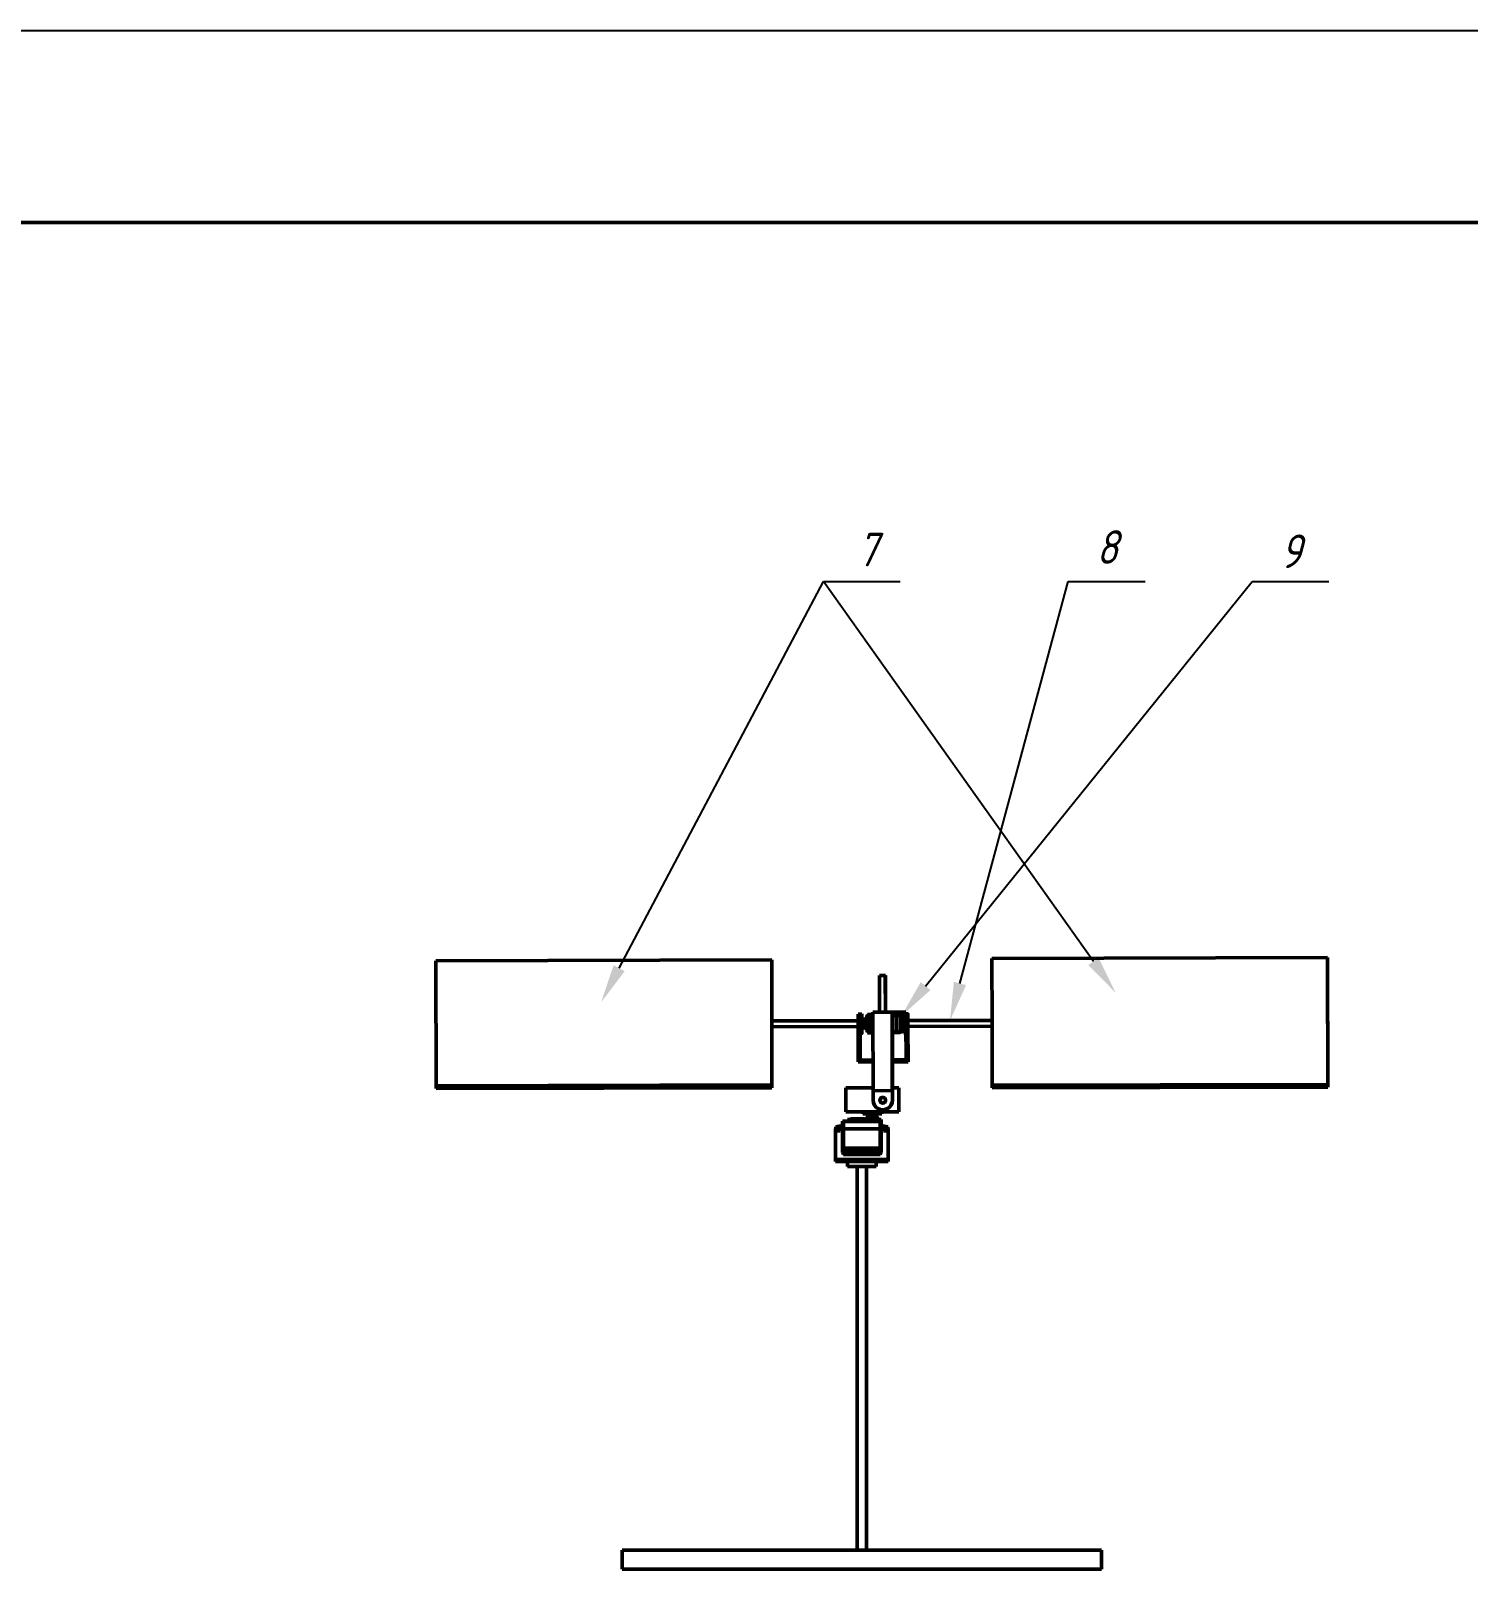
# Model space of a CAD drawing. Header units: millimetres. Extents: x 0 to 1188, y 0 to 840.
# Drawn here: x 352.6 to 502.5, y 679.6 to 840 of the extents above; entities that cross this region are included whole.
import ezdxf
from ezdxf import colors
from ezdxf.entities.mleader import LeaderData, LeaderLine
from ezdxf.math import Vec2, Vec3

# ---------------------------------------------------------------- set-up
doc = ezdxf.new("R2010")
doc.units = ezdxf.units.MM
doc.header["$LTSCALE"] = 0.5
for name, color, linetype, lineweight in [('尺寸标注', 7, 'Continuous', 25), ('粗实线', 7, 'Continuous', 50), ('细实线', 3, 'Continuous', 25)]:
    doc.layers.add(name, color=color, linetype=linetype, lineweight=lineweight)
doc.styles.get("Standard").update_dxf_attribs({"font": 'SimSun.ttf'})
doc.styles.add('国标汉字3.5', font='gbeitc.shx', dxfattribs={"height": 3.5, "bigfont": 'gbcbig.shx'})

msp = doc.modelspace()

# ---------------------------------------------------------------- linework, layer by layer
at = {"layer": '粗实线'}
msp.add_line((1168, 820), (100, 820), dxfattribs=at)
at = {"layer": '粗实线', "color": 7}
for p, q in [((429.89, 743.14), (394.89, 743.05)), ((394.89, 743.05), (394.9, 730.01)), ((429.9, 736.62), (429.89, 743.14)), ((429.89, 743.14), (429.89, 742.85)), ((429.9, 736.78), (429.89, 742.85)), ((452.85, 743.28), (487.85, 743.38)), ((452.86, 736.68), (452.85, 743.28)), ((487.85, 743.09), (487.85, 743.38)), ((487.85, 743.38), (487.87, 730.17)), ((487.85, 743.09), (487.87, 729.88)), ((441.13, 741.51), (441.14, 737.71)), ((441.74, 737.71), (441.73, 741.51)), ((441.77, 737.71), (441.76, 741.51)), ((438.89, 736.8), (429.9, 736.78)), ((429.9, 730.11), (429.9, 736.62)), ((429.9, 736.18), (438.89, 736.2)), ((429.91, 729.81), (429.9, 736.18)), ((439.09, 737.5), (438.89, 737.5)), ((438.89, 736.5), (438.9, 732.5)), ((439.09, 736.5), (438.89, 736.5)), ((439.29, 737.5), (439.09, 737.5)), ((439.09, 736.5), (439.1, 732.7)), ((439.6, 736.95), (439.3, 736.95)), ((439.68, 737.01), (439.61, 737.01)), ((439.82, 737.11), (439.68, 737.11)), ((439.82, 737.35), (440.07, 737.35)), ((439.83, 735.73), (439.82, 737.28)), ((440.07, 737.28), (439.82, 737.28)), ((439.87, 737), (440.07, 737)), ((440.09, 737.45), (439.88, 737.45)), ((440.07, 737.42), (440.09, 737.42)), ((440.07, 737.32), (440.08, 735.68)), ((440.07, 737.32), (440.09, 737.32)), ((440.09, 737.45), (440.44, 737.45)), ((440.1, 735.65), (440.09, 737.35)), ((440.09, 737.35), (440.44, 737.35)), ((442.44, 737.71), (440.44, 737.7)), ((440.44, 737.7), (440.46, 729.5)), ((442.46, 729.51), (442.44, 737.71)), ((442.44, 737.71), (442.45, 737.71)), ((442.44, 737.51), (442.45, 737.51)), ((442.46, 729.71), (442.44, 737.51)), ((442.44, 737.51), (442.47, 737.51)), ((442.44, 737.46), (442.87, 737.46)), ((442.44, 737.36), (442.87, 737.36)), ((442.45, 737.71), (442.45, 737.51)), ((443.85, 737.71), (442.45, 737.71)), ((443.65, 737.51), (442.45, 737.51)), ((443.65, 737.51), (442.46, 737.51)), ((442.46, 737.51), (442.47, 737.51)), ((442.47, 737.51), (442.47, 737.46)), ((442.47, 737.51), (442.47, 737.46)), ((442.87, 737.46), (443.27, 737.46)), ((442.88, 735.66), (442.87, 737.36)), ((442.87, 737.36), (443.27, 737.36)), ((442.88, 735.66), (442.87, 737.36)), ((443.42, 737.39), (443.27, 737.46)), ((443.27, 737.46), (443.28, 737.46)), ((443.28, 735.66), (443.27, 737.36)), ((443.42, 737.36), (443.27, 737.36)), ((443.43, 737.39), (443.28, 737.46)), ((443.42, 737.39), (443.42, 737.39)), ((443.42, 737.39), (443.42, 737.36)), ((443.42, 737.39), (443.49, 737.36)), ((443.42, 737.14), (443.42, 737.36)), ((443.42, 737.36), (443.49, 737.36)), ((443.49, 737.14), (443.42, 737.14)), ((443.42, 737.14), (443.49, 737.14)), ((443.43, 737.39), (443.43, 737.39)), ((443.43, 737.39), (443.5, 737.36)), ((443.43, 737.39), (443.43, 737.39)), ((443.52, 737.35), (443.53, 737.35)), ((443.53, 735.89), (443.52, 737.14)), ((443.53, 737.14), (443.54, 735.89)), ((443.66, 735.51), (443.65, 737.51)), ((443.85, 737.71), (443.86, 735.51)), ((443.86, 737.71), (443.85, 737.71)), ((443.86, 736.81), (443.86, 737.71)), ((443.89, 736.81), (443.86, 736.81)), ((443.86, 736.21), (443.89, 736.21)), ((443.87, 735.51), (443.87, 736.21)), ((444.09, 737.51), (443.89, 737.51)), ((443.89, 736.51), (444.09, 736.51)), ((443.89, 736.51), (443.9, 732.71)), ((444.09, 736.51), (444.1, 732.51)), ((452.86, 736.84), (444.1, 736.81)), ((444.1, 736.21), (452.86, 736.24)), ((444.11, 732.52), (444.1, 736.21)), ((452.87, 730.07), (452.86, 736.68)), ((439.1, 735.5), (439.3, 735.5)), ((439.11, 732.7), (439.1, 735.5)), ((439.3, 736.05), (439.61, 736.05)), ((439.61, 736), (439.68, 736)), ((439.68, 735.9), (439.83, 735.9)), ((439.83, 735.73), (440.08, 735.73)), ((439.83, 735.65), (439.88, 735.65)), ((439.83, 735.65), (439.83, 735.65)), ((440.08, 735.65), (439.83, 735.65)), ((439.88, 736), (440.07, 736)), ((439.88, 735.65), (440.08, 735.65)), ((439.88, 735.65), (439.88, 735.65)), ((439.88, 735.55), (440.1, 735.55)), ((440.08, 735.68), (440.1, 735.68)), ((440.08, 735.58), (440.1, 735.58)), ((440.08, 735.58), (440.08, 735.58)), ((440.08, 735.58), (440.1, 735.58)), ((440.1, 735.65), (440.45, 735.65)), ((440.1, 735.55), (440.45, 735.55)), ((440.11, 735.55), (440.1, 735.55)), ((440.1, 735.55), (440.1, 735.55)), ((440.11, 735.55), (440.45, 735.55)), ((442.45, 735.66), (442.88, 735.66)), ((442.45, 735.56), (442.89, 735.56)), ((442.45, 735.56), (442.88, 735.56)), ((442.48, 735.56), (442.48, 732.71)), ((442.48, 735.56), (442.48, 732.71)), ((442.88, 735.66), (443.28, 735.66)), ((442.88, 735.56), (443.28, 735.56)), ((442.89, 735.56), (442.88, 735.56)), ((442.89, 735.56), (442.88, 735.56)), ((442.89, 735.56), (443.29, 735.56)), ((443.43, 735.66), (443.28, 735.66)), ((443.43, 735.63), (443.28, 735.56)), ((443.29, 735.56), (443.28, 735.56)), ((443.44, 735.63), (443.29, 735.56)), ((443.49, 735.89), (443.43, 735.89)), ((443.43, 735.66), (443.43, 735.89)), ((443.43, 735.89), (443.49, 735.89)), ((443.43, 735.89), (443.43, 735.89)), ((443.43, 735.63), (443.43, 735.66)), ((443.43, 735.63), (443.49, 735.66)), ((443.43, 735.66), (443.49, 735.66)), ((443.43, 735.63), (443.43, 735.63)), ((443.44, 735.63), (443.5, 735.66)), ((443.44, 735.63), (443.44, 735.63)), ((443.44, 735.63), (443.44, 735.63)), ((443.54, 735.68), (443.53, 735.68)), ((443.66, 735.51), (443.67, 735.51)), ((443.86, 735.51), (443.66, 735.51)), ((443.67, 735.51), (443.87, 735.51)), ((443.87, 735.51), (443.86, 735.51)), ((440.45, 732.5), (438.9, 732.5)), ((440.45, 732.7), (439.1, 732.7)), ((439.11, 732.7), (439.1, 732.7)), ((440.45, 732.71), (439.11, 732.7)), ((443.9, 732.72), (442.45, 732.71)), ((443.9, 732.71), (442.45, 732.71)), ((444.1, 732.51), (442.46, 732.51)), ((442.48, 732.51), (442.49, 729.81)), ((442.48, 732.51), (442.49, 729.81)), ((444.1, 732.51), (444.11, 732.52)), ((394.9, 730.01), (429.9, 730.11)), ((394.9, 730.01), (394.91, 729.72)), ((394.91, 729.72), (429.91, 729.81)), ((429.9, 730.11), (429.91, 729.81)), ((437.63, 727.31), (437.63, 729.81)), ((437.63, 729.81), (440.46, 729.81)), ((442.46, 729.81), (443.13, 729.81)), ((443.13, 729.81), (443.13, 727.51)), ((443.13, 729.81), (443.13, 727.31)), ((443.13, 729.81), (443.13, 729.81)), ((487.87, 730.17), (452.87, 730.07)), ((452.87, 729.79), (452.87, 730.07)), ((487.87, 729.88), (452.87, 729.79)), ((487.87, 729.88), (487.87, 730.17)), ((442.46, 729.51), (440.46, 729.5)), ((440.46, 729.5), (440.47, 729.5)), ((442.47, 729.51), (440.47, 729.5)), ((440.47, 728.5), (440.47, 729.5)), ((442.46, 729.71), (442.47, 729.71)), ((442.47, 729.51), (442.46, 729.51)), ((442.47, 729.71), (442.47, 728.51)), ((442.47, 729.51), (442.47, 728.51)), ((442.47, 728.51), (442.47, 728.51)), ((443.13, 729.51), (443.14, 729.51)), ((443.14, 729.51), (443.14, 727.51)), ((443.14, 729.51), (443.14, 727.51)), ((443.14, 729.51), (443.14, 729.51)), ((443.13, 727.31), (437.63, 727.31)), ((437.79, 726.52), (437.79, 726.32)), ((437.79, 726.52), (438.11, 726.52)), ((438.11, 726.32), (438.11, 726.57)), ((438.11, 726.57), (438.19, 726.57)), ((438.19, 726.57), (438.19, 726.32)), ((438.19, 726.57), (439.29, 726.57)), ((439.29, 726.57), (439.29, 726.52)), ((439.29, 726.57), (439.36, 726.57)), ((439.29, 726.52), (439.94, 726.52)), ((439.36, 726.57), (439.36, 726.52)), ((439.36, 726.57), (439.56, 726.57)), ((439.38, 727.31), (439.38, 727.11)), ((440.38, 727.11), (439.38, 727.11)), ((439.56, 726.52), (439.56, 726.57)), ((439.76, 726.72), (439.76, 726.52)), ((439.76, 726.72), (440.97, 726.72)), ((439.86, 726.8), (439.86, 726.72)), ((439.86, 726.8), (440.87, 726.8)), ((439.93, 727.11), (439.93, 726.8)), ((439.94, 726.52), (439.94, 726.32)), ((439.94, 726.52), (441.31, 726.52)), ((441.38, 727.11), (440.38, 727.11)), ((440.83, 726.8), (440.83, 727.11)), ((440.87, 726.72), (440.87, 726.8)), ((440.97, 726.52), (440.97, 726.72)), ((441.31, 726.3), (441.31, 726.52)), ((441.38, 727.11), (441.38, 727.31)), ((441.47, 727.51), (441.47, 727.51)), ((443.14, 727.51), (443.13, 727.51)), ((443.14, 727.31), (443.13, 727.31)), ((443.14, 727.51), (443.14, 727.31)), ((443.14, 727.51), (443.14, 727.51)), ((436.54, 725.52), (436.54, 725.32)), ((437.04, 725.52), (436.54, 725.52)), ((436.54, 725.32), (436.54, 722.32)), ((436.54, 725.32), (437.04, 725.32)), ((437.26, 725.87), (436.59, 725.74)), ((436.59, 725.74), (436.59, 725.52)), ((436.59, 725.74), (436.74, 725.74)), ((436.74, 725.74), (436.74, 725.52)), ((436.74, 725.74), (437.3, 725.74)), ((437.04, 725.32), (437.04, 725.52)), ((437.04, 725.52), (437.3, 725.52)), ((437.26, 726.3), (437.26, 725.74)), ((437.26, 726.3), (437.36, 726.3)), ((437.26, 725.52), (437.26, 723.52)), ((437.29, 726.32), (437.29, 726.3)), ((437.39, 726.32), (437.29, 726.32)), ((437.3, 725.74), (437.3, 725.52)), ((437.3, 725.52), (437.36, 725.52)), ((437.3, 725.52), (437.36, 725.52)), ((437.36, 726.3), (437.36, 725.52)), ((437.36, 726.3), (440.36, 726.3)), ((437.36, 725.52), (441.21, 725.52)), ((437.36, 725.52), (437.36, 723.52)), ((437.36, 725.52), (441.21, 725.52)), ((437.39, 726.32), (437.39, 726.3)), ((440.13, 726.32), (437.39, 726.32)), ((440.13, 726.32), (440.13, 726.3)), ((440.36, 726.3), (441.21, 726.3)), ((440.6, 726.32), (440.6, 726.3)), ((441.18, 726.32), (440.6, 726.32)), ((441.18, 726.32), (441.18, 726.3)), ((441.28, 726.32), (441.18, 726.32)), ((441.21, 726.3), (441.21, 725.52)), ((441.31, 726.3), (441.21, 726.3)), ((441.28, 725.52), (441.21, 725.52)), ((441.21, 725.52), (441.21, 723.52)), ((441.21, 725.52), (441.28, 725.52)), ((441.28, 726.32), (441.28, 726.3)), ((441.28, 725.74), (441.28, 725.52)), ((441.28, 725.74), (441.84, 725.74)), ((441.28, 725.52), (441.54, 725.52)), ((441.31, 726.3), (441.31, 725.74)), ((441.31, 725.87), (441.99, 725.74)), ((441.31, 725.52), (441.31, 723.52)), ((442.04, 725.52), (441.54, 725.52)), ((441.54, 725.52), (441.54, 725.32)), ((441.54, 725.32), (442.04, 725.32)), ((441.84, 725.74), (441.84, 725.52)), ((441.84, 725.74), (441.99, 725.74)), ((441.99, 725.74), (441.99, 725.52)), ((442.04, 725.32), (442.04, 725.52)), ((442.04, 725.32), (442.04, 722.32)), ((437.26, 723.52), (437.26, 723.12)), ((437.26, 723.52), (437.36, 723.52)), ((437.26, 723.52), (437.36, 723.52)), ((437.36, 723.52), (437.36, 723.12)), ((437.36, 723.52), (441.21, 723.52)), ((437.36, 723.52), (441.21, 723.52)), ((441.21, 723.52), (441.21, 723.12)), ((441.21, 723.52), (441.31, 723.52)), ((441.21, 723.52), (441.31, 723.52)), ((441.31, 723.52), (441.31, 723.12)), ((436.54, 722.32), (436.54, 722.12)), ((436.54, 722.32), (442.04, 722.32)), ((436.54, 722.12), (438.46, 722.12)), ((437.26, 723.12), (437.36, 723.12)), ((437.33, 722.97), (437.26, 723.12)), ((437.33, 722.97), (437.36, 722.97)), ((437.36, 722.91), (437.33, 722.97)), ((437.36, 723.12), (441.21, 723.12)), ((437.36, 722.97), (437.36, 723.12)), ((437.36, 722.97), (437.59, 722.97)), ((437.36, 722.97), (437.36, 722.91)), ((437.38, 722.87), (437.36, 722.91)), ((437.38, 722.87), (437.59, 722.87)), ((437.59, 722.97), (437.59, 722.91)), ((437.59, 722.87), (440.99, 722.87)), ((437.79, 722.12), (437.79, 721.62)), ((438.46, 722.12), (440.12, 722.12)), ((440.12, 722.12), (442.04, 722.12)), ((440.79, 721.62), (440.79, 722.12)), ((440.99, 722.97), (441.21, 722.97)), ((440.99, 722.97), (440.99, 722.91)), ((441.2, 722.87), (440.99, 722.87)), ((441.2, 722.87), (441.21, 722.91)), ((441.21, 722.97), (441.21, 723.12)), ((441.21, 723.12), (441.31, 723.12)), ((441.21, 722.97), (441.24, 722.97)), ((441.21, 722.97), (441.21, 722.91)), ((441.21, 722.91), (441.24, 722.97)), ((441.24, 722.97), (441.31, 723.12)), ((442.04, 722.32), (442.04, 722.12)), ((437.79, 721.62), (440.79, 721.62)), ((438.79, 721.62), (438.79, 681.62)), ((439.79, 681.62), (439.79, 721.62)), ((414.29, 681.62), (414.29, 679.62)), ((414.29, 681.62), (464.29, 681.62)), ((464.29, 679.62), (464.29, 681.62)), ((414.29, 679.62), (464.29, 679.62))]:
    msp.add_line(p, q, dxfattribs=at)
at = {"layer": '粗实线', "color": 7, "flags": 128}
for points in [[(441.13, 741.51), (441.14, 741.51), (441.18, 741.51), (441.24, 741.51), (441.33, 741.51), (441.43, 741.51)], [(441.43, 741.51), (441.54, 741.51), (441.63, 741.51), (441.69, 741.51), (441.73, 741.51), (441.73, 741.51)], [(441.73, 741.51), (441.75, 741.51), (441.76, 741.51)], [(439.29, 737.5), (439.29, 737.48), (439.29, 737.43), (439.29, 737.34), (439.29, 737.22), (439.29, 737.08), (439.29, 736.91), (439.29, 736.73), (439.29, 736.55), (439.29, 736.36), (439.29, 736.17), (439.3, 736), (439.3, 735.84), (439.3, 735.71), (439.3, 735.61), (439.3, 735.54), (439.3, 735.5), (439.3, 735.51), (439.3, 735.54), (439.3, 735.61), (439.3, 735.72), (439.3, 735.85), (439.3, 736), (439.3, 736.05)], [(439.29, 737.35), (439.29, 737.34), (439.29, 737.31), (439.29, 737.26), (439.29, 737.2), (439.29, 737.14), (439.29, 737.09), (439.29, 737.06), (439.3, 737.05), (439.3, 737.06), (439.3, 737.09), (439.3, 737.14), (439.3, 737.2), (439.29, 737.26), (439.29, 737.31), (439.29, 737.34), (439.29, 737.35)], [(439.29, 736.65), (439.29, 736.64), (439.29, 736.6), (439.29, 736.56), (439.29, 736.5), (439.29, 736.44), (439.29, 736.39), (439.29, 736.36), (439.3, 736.35), (439.3, 736.36), (439.3, 736.39), (439.3, 736.44), (439.3, 736.5), (439.29, 736.56), (439.29, 736.61), (439.29, 736.64), (439.29, 736.65)], [(443.42, 737.3), (443.42, 737.27), (443.42, 737.24), (443.42, 737.23), (443.42, 737.22), (443.42, 737.23), (443.42, 737.24), (443.42, 737.27), (443.42, 737.3), (443.42, 737.33), (443.42, 737.36), (443.42, 737.38), (443.42, 737.38), (443.42, 737.38), (443.42, 737.36), (443.42, 737.33), (443.42, 737.3)], [(444.1, 736.81), (444.1, 736.9), (444.1, 737.07), (444.1, 737.22), (444.1, 737.35), (444.1, 737.44), (444.09, 737.49), (444.09, 737.51), (444.09, 737.49), (444.09, 737.44), (444.09, 737.34), (444.09, 737.22), (444.09, 737.07), (444.09, 736.89), (444.09, 736.71), (444.09, 736.51)], [(439.3, 735.95), (439.3, 735.94), (439.3, 735.91), (439.3, 735.86), (439.3, 735.8), (439.3, 735.74), (439.3, 735.69), (439.3, 735.66), (439.3, 735.65), (439.3, 735.66), (439.3, 735.69), (439.3, 735.74), (439.3, 735.8), (439.3, 735.86), (439.3, 735.91), (439.3, 735.94), (439.3, 735.95)], [(443.43, 735.72), (443.43, 735.75), (443.43, 735.78), (443.43, 735.8), (443.43, 735.8), (443.43, 735.8), (443.43, 735.78), (443.43, 735.75), (443.43, 735.72), (443.43, 735.69), (443.43, 735.66), (443.43, 735.65), (443.43, 735.64), (443.43, 735.65), (443.43, 735.66), (443.43, 735.69), (443.43, 735.72)]]:
    msp.add_lwpolyline(points, dxfattribs=at)
at = {"layer": '粗实线', "color": 7}
msp.add_circle((441.47, 728.51), 0.3, dxfattribs=at)
for centre, radius, start, end in [((437.16, 736.69), 7.26, 179.2929, 180.4892), ((474.95, 736.59), 45.05, 179.9543, 180.5245), ((526.29, 737), 87.4, 179.6717, 180.3291), ((526.49, 737), 87.4, 179.6717, 180.3291), ((584.27, 736.88), 145.18, 179.7569, 180.5462), ((396.19, 736.93), 43.11, 0.0324, 0.7634), ((504.27, 736.67), 64.98, 179.7548, 180.5484), ((485.31, 736.75), 45.71, 179.6835, 180.3165), ((485.31, 736.49), 45.71, 179.9862, 180.6193), ((483.45, 736.8), 43.77, 179.604, 180.396), ((501.45, 736.53), 61.77, 180.0221, 180.5833), ((446.92, 737.31), 7.1, 179.6973, 180.3027), ((574.02, 736.86), 134.14, 179.9378, 180.3649), ((442.28, 737.38), 2.4, 178.3142, 180.7042), ((449.53, 737.37), 9.46, 179.6973, 180.3027), ((449.55, 737.4), 9.46, 179.6973, 180.3027), ((452.33, 737.41), 9.46, 179.6973, 180.3027), ((452.33, 737.41), 9.46, 179.6973, 180.3027), ((452.73, 737.41), 9.46, 179.6973, 180.3027), ((446.27, 737.38), 2.84, 179.6973, 180.3027), ((422.13, 737.25), 21.29, 359.6973, 0.3027), ((420.72, 737.24), 22.8, 359.7389, 0.2611), ((466.33, 737.36), 22.8, 180.0417, 180.5638), ((451.87, 736.72), 8.01, 179.3337, 180.4624), ((487.81, 736.62), 43.95, 179.9536, 180.53), ((531.29, 737.01), 87.4, 179.6717, 180.3291), ((471.77, 736.66), 27.68, 179.6891, 180.3117), ((466.87, 736.48), 22.77, 179.9267, 180.6796), ((446.93, 735.73), 7.1, 180, 180.6055), ((442.28, 735.64), 2.4, 179.5986, 181.9884), ((449.54, 735.68), 9.46, 180, 180.6055), ((449.56, 735.65), 9.46, 180, 180.6055), ((452.34, 735.66), 9.46, 180, 180.6055), ((452.34, 735.66), 9.46, 180, 180.6055), ((452.74, 735.66), 9.46, 180, 180.6055), ((422.13, 735.66), 21.29, 0, 0.6055), ((446.27, 735.66), 2.84, 180, 180.6055), ((420.72, 735.66), 22.8, 0.0417, 0.5638), ((466.34, 735.78), 22.8, 179.7389, 180.2611), ((441.47, 728.51), 1, 180.1512, 0.1515), ((441.47, 728.51), 0.3, 90.0001, 269.9999), ((441.49, 728.51), 0.3, 91.4831, 268.5169), ((441.49, 728.51), 0.3, 91.5336, 180.0001), ((441.49, 728.51), 0.3, 179.9999, 268.4664), ((441.47, 728.51), 1, 270.0001, 0.1515)]:
    msp.add_arc(centre, radius, start, end, dxfattribs=at)
for centre, major_axis, ratio, start_param, end_param in [((443.49, 737.36), (0.483, -0.224), 0.000469, 1.496041, 1.569783), ((443.49, 737.36), (0.483, 0.001), 0.465736, 4.712391, 4.786133), ((443.5, 737.36), (0.483, -0.224), 0.000469, 4.711376, 4.785118), ((443.49, 735.66), (0.483, 0.001), 0.465736, 1.497056, 1.570798), ((443.49, 735.66), (0.482, 0.226), 0.000475, 4.7134, 4.787142), ((443.5, 735.66), (0.482, 0.226), 0.000475, 1.498065, 1.571807), ((437.36, 722.91), (0, 0.483), 0.466308, 4.638647, 4.712389), ((441.21, 722.91), (0, 0.483), 0.466308, 1.570796, 1.644538)]:
    msp.add_ellipse(centre, major_axis=major_axis, ratio=ratio, start_param=start_param, end_param=end_param, dxfattribs=at)
at = {"layer": '细实线'}
msp.add_line((1188, 840), (0, 840), dxfattribs=at)

# ---------------------------------------------------------------- texts
at = {"layer": '尺寸标注', "char_height": 3.5, "attachment_point": 1, "style": '国标汉字3.5'}
for s, insert in [('7', (438.82, 787.67)), ('8', (463.73, 787.93)), ('9', (482.9, 787.49))]:
    msp.add_mtext_dynamic_manual_height_columns(s, width=6.3409, gutter_width=17.5, heights=[0], dxfattribs=dict(at, insert=insert))

# ---------------------------------------------------------------- leaders
at = {"layer": '尺寸标注'}
ml = msp.add_multileader_mtext('Standard', dxfattribs=at)
ml.set_content('', color=256)
ml.set_leader_properties()
ml.build(insert=Vec2(0, 0))
ctx = ml.context
ctx.base_point, ctx.plane_origin = Vec3(443.29, 782.59), Vec3(412.12, 738.74)
notes = []
notes.append((ctx, [(0, (1, 1, 0), (435.29, 782.59), (1, 0), 8, [(0, [(412.12, 738.74)], 0, [])])]))
ctx.mtext.insert, ctx.mtext.flow_direction = Vec3(445.29, 784.59), 5
ml = msp.add_multileader_mtext('Standard', dxfattribs=at)
ml.set_content('', color=256)
ml.set_leader_properties()
ml.build(insert=Vec2(0, 0))
ml.multileader.update_dxf_attribs({"has_dogleg": 0})
ctx = ml.context
ctx.base_point, ctx.plane_origin = Vec3(431.29, 782.59), Vec3(465.75, 739.72)
ctx.text_align_type = 2
notes.append((ctx, [(0, (1, 1, 0), (443.29, 782.59), (-1, 0), 8, [(0, [(465.75, 739.72)], 0, [])])]))
ctx.mtext.insert, ctx.mtext.alignment, ctx.mtext.flow_direction = Vec3(433.29, 784.59), 3, 5
ml = msp.add_multileader_mtext('Standard', dxfattribs=at)
ml.set_content('', color=256)
ml.set_leader_properties()
ml.build(insert=Vec2(0, 0))
ctx = ml.context
ctx.base_point, ctx.plane_origin = Vec3(487.98, 782.59), Vec3(443.42, 737.3)
notes.append((ctx, [(0, (1, 1, 0), (479.98, 782.59), (1, 0), 8, [(0, [(443.42, 737.3)], 0, [])])]))
ctx.mtext.insert, ctx.mtext.flow_direction = Vec3(489.98, 784.59), 5
ml = msp.add_multileader_mtext('Standard', dxfattribs=at)
ml.set_content('', color=256)
ml.set_leader_properties()
ml.build(insert=Vec2(0, 0))
ctx = ml.context
ctx.base_point, ctx.plane_origin = Vec3(468.81, 782.59), Vec3(448.48, 736.82)
notes.append((ctx, [(0, (1, 1, 0), (460.81, 782.59), (1, 0), 8, [(0, [(448.48, 736.82)], 0, [])])]))
ctx.mtext.insert, ctx.mtext.flow_direction = Vec3(470.81, 784.59), 5
for ctx, leaders in notes:
    for number, flags, end, landing, length, lines in leaders:
        leader = LeaderData()
        leader.index, (leader.has_last_leader_line, leader.has_dogleg_vector, leader.attachment_direction) = number, flags
        leader.last_leader_point, leader.dogleg_vector, leader.dogleg_length = Vec3(end), Vec3(landing), length
        for number, points, colour, breaks in lines:
            line = LeaderLine()
            line.index, line.vertices, line.color, line.breaks = number, Vec3.list(points), colors.encode_raw_color(colour), breaks
            leader.lines.append(line)
        ctx.leaders.append(leader)

doc.saveas('drawing.dxf')
